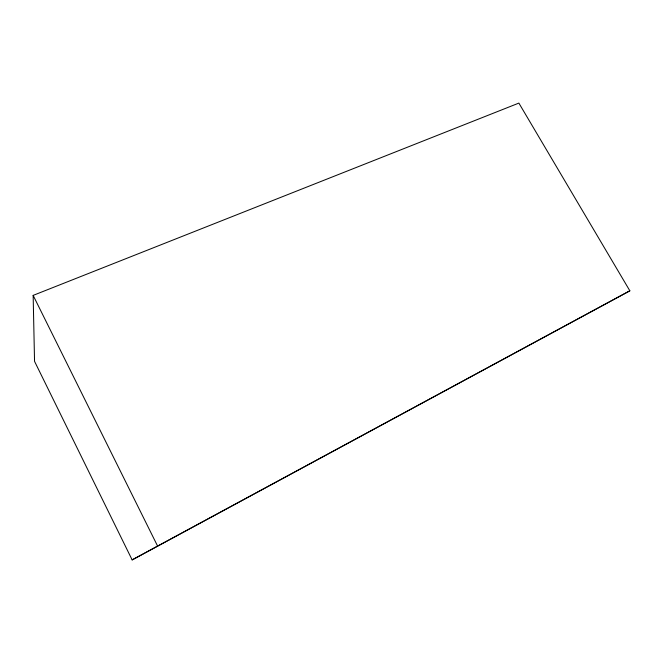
<?xml version="1.0" encoding="UTF-8"?>
<svg xmlns="http://www.w3.org/2000/svg" width="663" height="663" viewBox="0 0 663 663"><rect width="100%" height="100%" fill="white"/><g stroke="black" fill="none" stroke-linecap="round" stroke-linejoin="round"><path stroke-width="0.99" d="M132.144 559.904L629.85 290.808L518.872 103.097L33.15 295.391L34.542 361.327L132.144 559.904L629.85 290.808M33.15 295.391L157.545 545.981"/></g></svg>
